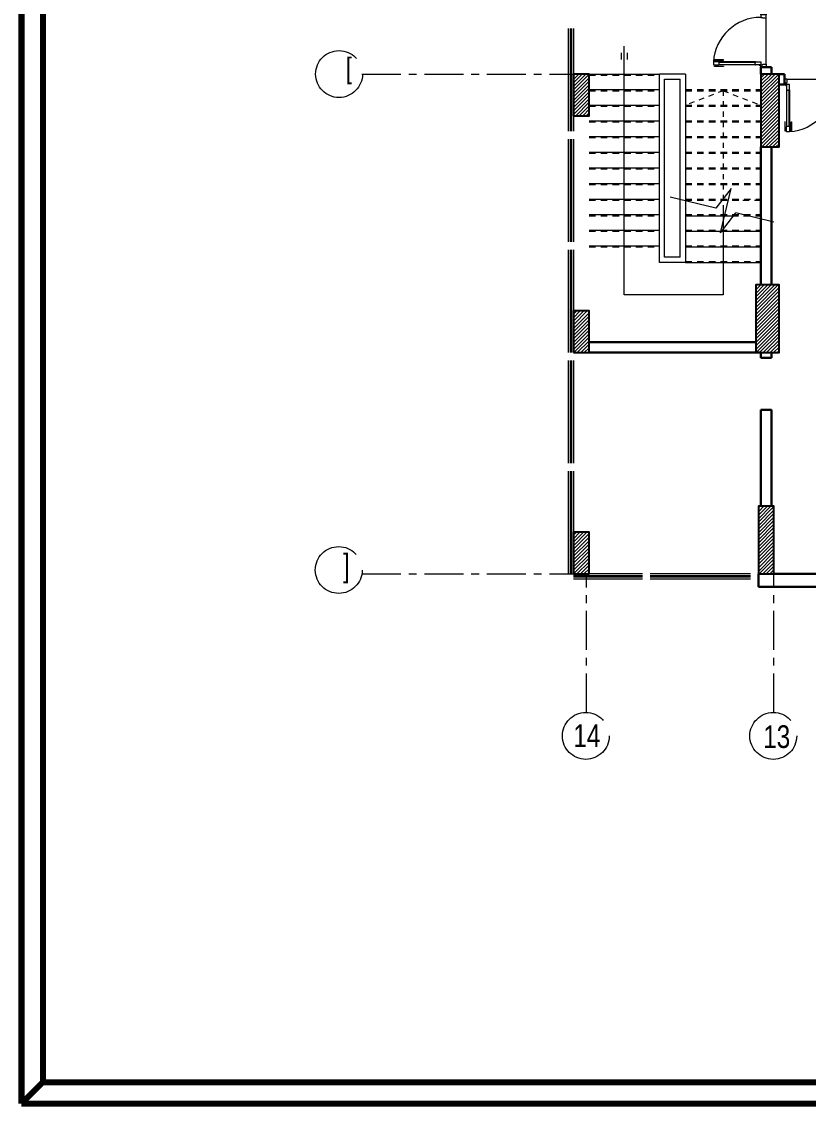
# Model space of a CAD drawing. Extents: x 847 to 949, y 444 to 823.
# Drawn here: x 847.35 to 862.46, y 589.97 to 610.74 of the extents above; entities that cross this region are included whole.
import ezdxf

# ---------------------------------------------------------------- set-up
doc = ezdxf.new("R2010")
doc.units = 0
doc.header["$MEASUREMENT"] = 0
for name, pattern in [('CENTERX2', [4, 2.5, -0.5, 0.5, -0.5]), ('HIDDEN', [0.375, 0.25, -0.125]), ('HIDDEN2', [0.1875, 0.125, -0.0625])]:
    doc.linetypes.add(name, pattern=pattern)
doc.layers.get('0').update_dxf_attribs({"linetype": 'CONTINUOUS', "lineweight": 30})
for name, color, linetype, lineweight in [('axis', 1, 'CENTERX2', 5), ('Column', 6, 'CONTINUOUS', 25), ('DOOR', 30, 'CONTINUOUS', 9), ('hatch', 252, 'CONTINUOUS', 9), ('PLAN-ELEV', 2, 'CONTINUOUS', 5), ('PLAN-HAND', 30, 'CONTINUOUS', 5), ('PLAN-STAIR', 3, 'CONTINUOUS', 9), ('PLAN-STAIR-HIDDEN', 1, 'HIDDEN2', 5), ('SEC-HT', 251, 'CONTINUOUS', 5), ('stairs', 50, 'CONTINUOUS', 9), ('txt in circle', 11, 'CONTINUOUS', 13), ('UG-BORDER', 20, 'CONTINUOUS', 80), ('Wall', 5, 'CONTINUOUS', 30), ('WINDOW', 4, 'CONTINUOUS', 5)]:
    doc.layers.add(name, color=color, linetype=linetype, lineweight=lineweight)
doc.styles.add('SOSA2', font='SOSA.shx', dxfattribs={"width": 0.8})
pattern_1 = [(45, (1093.753867, 285.812058), (-0.0336759605, 0.0336759605), [])]

# ---------------------------------------------------------------- blocks, each defined once
blk = doc.blocks.new('d3')
at = {"layer": 'DOOR', "color": 252}
for p, q in [((45.662, -61.505), (45.662, -60.806)), ((45.667, -60.806), (45.667, -61.505)), ((45.714, -60.806), (45.714, -61.505)), ((45.719, -61.505), (45.719, -60.806))]:
    blk.add_line(p, q, dxfattribs=at)
at = {"layer": 'DOOR', "color": 251}
blk.add_line((45.674, -61.711), (46.563, -61.711), dxfattribs=at)
at = {"layer": 'DOOR', "color": 1}
for points in [[(45.634, -60.895), (45.626, -60.895), (45.626, -60.722), (45.634, -60.722)], [(45.646, -60.74), (45.64, -60.74), (45.64, -60.76), (45.646, -60.76)], [(45.735, -60.74), (45.741, -60.74), (45.741, -60.76), (45.735, -60.76)], [(45.747, -60.895), (45.755, -60.895), (45.755, -60.722), (45.747, -60.722)]]:
    blk.add_lwpolyline(points, close=True, dxfattribs=at)
for points in [[(45.634, -60.74, -1), (45.64, -60.74), (45.64, -60.74), (45.64, -60.76), (45.64, -60.76, -1), (45.634, -60.76), (45.634, -60.76)], [(45.747, -60.74, 1), (45.741, -60.74), (45.741, -60.74), (45.741, -60.76), (45.741, -60.76, 1), (45.747, -60.76), (45.747, -60.76)]]:
    blk.add_lwpolyline(points, format="xyb", close=True, dxfattribs=at)
for points in [[(45.652, -60.767), (45.646, -60.767), (45.646, -60.733), (45.652, -60.733)], [(45.663, -60.778), (45.652, -60.778), (45.652, -60.722), (45.663, -60.722)], [(45.729, -60.767), (45.735, -60.767), (45.735, -60.733), (45.729, -60.733)]]:
    blk.add_lwpolyline(points, dxfattribs=at)
at = {"layer": 'DOOR', "color": 5}
for points in [[(45.667, -60.81), (45.667, -60.81, -1), (45.667, -60.801)], [(45.714, -60.81), (45.714, -60.81, 1), (45.714, -60.801)], [(45.667, -61.5), (45.667, -61.5, 1), (45.667, -61.51)], [(45.714, -61.5), (45.714, -61.5, -1), (45.714, -61.51)]]:
    blk.add_lwpolyline(points, format="xyb", close=True, dxfattribs=at)
for points in [[(45.667, -60.8), (45.667, -60.811), (45.714, -60.811), (45.714, -60.8), (45.718, -60.8), (45.718, -60.7), (45.718, -60.7), (45.663, -60.7), (45.663, -60.8)], [(45.618, -61.711), (45.618, -61.611), (45.663, -61.611), (45.663, -61.649), (45.674, -61.649), (45.674, -61.711)], [(45.667, -61.511), (45.667, -61.5), (45.714, -61.5), (45.714, -61.511), (45.718, -61.511), (45.718, -61.611), (45.718, -61.611), (45.663, -61.611), (45.663, -61.511)], [(46.618, -61.711), (46.618, -61.611), (46.574, -61.611), (46.574, -61.649), (46.563, -61.649), (46.563, -61.711)]]:
    blk.add_lwpolyline(points, close=True, dxfattribs=at)
blk.add_lwpolyline([(45.718, -60.778), (45.729, -60.778), (45.729, -60.722), (45.718, -60.722)], dxfattribs=at)
blk.add_circle((45.652, -61.6), 0.0111, dxfattribs=at)
at = {"layer": 'DOOR', "color": 252}
blk.add_arc((45.661, -61.611), 0.913, 360, 86.3977, dxfattribs=at)
blk = doc.blocks.new('d2')
at = {"layer": 'DOOR', "color": 251}
for p, q in [((91.315, -77.838), (92.204, -77.838)), ((93.204, -77.838), (92.315, -77.838))]:
    blk.add_line(p, q, dxfattribs=at)
at = {"layer": 'DOOR', "color": 252}
for p, q in [((91.303, -78.043), (91.303, -78.743)), ((91.308, -78.743), (91.308, -78.043)), ((91.355, -78.743), (91.355, -78.043)), ((91.36, -78.043), (91.36, -78.743)), ((93.159, -78.043), (93.159, -78.743)), ((93.164, -78.743), (93.164, -78.043)), ((93.21, -78.743), (93.21, -78.043)), ((93.215, -78.043), (93.215, -78.743))]:
    blk.add_line(p, q, dxfattribs=at)
at = {"layer": 'DOOR', "color": 5}
for points in [[(91.259, -77.838), (91.259, -77.938), (91.304, -77.938), (91.304, -77.9), (91.315, -77.9), (91.315, -77.838)], [(92.259, -77.838), (92.259, -77.938), (92.215, -77.938), (92.215, -77.9), (92.204, -77.9), (92.204, -77.838)], [(92.259, -77.838), (92.259, -77.938), (92.304, -77.938), (92.304, -77.9), (92.315, -77.9), (92.315, -77.838)], [(93.259, -77.838), (93.259, -77.938), (93.215, -77.938), (93.215, -77.9), (93.204, -77.9), (93.204, -77.838)], [(91.308, -78.038), (91.308, -78.049), (91.355, -78.049), (91.355, -78.038), (91.359, -78.038), (91.359, -77.938), (91.359, -77.938), (91.304, -77.938), (91.304, -78.038)], [(93.21, -78.038), (93.21, -78.049), (93.164, -78.049), (93.164, -78.038), (93.159, -78.038), (93.159, -77.938), (93.159, -77.938), (93.215, -77.938), (93.215, -78.038)], [(91.308, -78.749), (91.308, -78.738), (91.355, -78.738), (91.355, -78.749), (91.359, -78.749), (91.359, -78.849), (91.359, -78.849), (91.304, -78.849), (91.304, -78.749)], [(93.21, -78.749), (93.21, -78.738), (93.164, -78.738), (93.164, -78.749), (93.159, -78.749), (93.159, -78.849), (93.159, -78.849), (93.215, -78.849), (93.215, -78.749)]]:
    blk.add_lwpolyline(points, close=True, dxfattribs=at)
for points in [[(91.308, -78.048), (91.308, -78.048, -1), (91.308, -78.038)], [(91.355, -78.048), (91.355, -78.048, 1), (91.355, -78.038)], [(93.164, -78.048), (93.164, -78.048, -1), (93.164, -78.038)], [(93.21, -78.048), (93.21, -78.048, 1), (93.21, -78.038)], [(91.308, -78.738), (91.308, -78.738, 1), (91.308, -78.748)], [(91.355, -78.738), (91.355, -78.738, -1), (91.355, -78.748)], [(93.164, -78.738), (93.164, -78.738, 1), (93.164, -78.748)], [(93.21, -78.738), (93.21, -78.738, -1), (93.21, -78.748)]]:
    blk.add_lwpolyline(points, format="xyb", close=True, dxfattribs=at)
at = {"layer": 'DOOR', "color": 1}
for points in [[(91.275, -78.654), (91.267, -78.654), (91.267, -78.826), (91.275, -78.826)], [(91.388, -78.654), (91.396, -78.654), (91.396, -78.826), (91.388, -78.826)], [(93.131, -78.654), (93.123, -78.654), (93.123, -78.826), (93.131, -78.826)], [(93.243, -78.654), (93.251, -78.654), (93.251, -78.826), (93.243, -78.826)], [(91.287, -78.809), (91.281, -78.809), (91.281, -78.788), (91.287, -78.788)], [(91.376, -78.809), (91.382, -78.809), (91.382, -78.788), (91.376, -78.788)], [(93.143, -78.809), (93.136, -78.809), (93.136, -78.788), (93.143, -78.788)], [(93.231, -78.809), (93.238, -78.809), (93.238, -78.788), (93.231, -78.788)]]:
    blk.add_lwpolyline(points, close=True, dxfattribs=at)
for points in [[(91.275, -78.808, 1), (91.281, -78.808), (91.281, -78.808), (91.281, -78.789), (91.281, -78.789, 1), (91.275, -78.789), (91.275, -78.789)], [(91.388, -78.808, -1), (91.382, -78.808), (91.382, -78.808), (91.382, -78.789), (91.382, -78.789, -1), (91.388, -78.789), (91.388, -78.789)], [(93.131, -78.808, 1), (93.136, -78.808), (93.136, -78.808), (93.136, -78.789), (93.136, -78.789, 1), (93.131, -78.789), (93.131, -78.789)], [(93.243, -78.808, -1), (93.238, -78.808), (93.238, -78.808), (93.238, -78.789), (93.238, -78.789, -1), (93.243, -78.789), (93.243, -78.789)]]:
    blk.add_lwpolyline(points, format="xyb", close=True, dxfattribs=at)
for points in [[(91.293, -78.781), (91.287, -78.781), (91.287, -78.816), (91.293, -78.816)], [(91.304, -78.771), (91.293, -78.771), (91.293, -78.826), (91.304, -78.826)], [(91.37, -78.781), (91.376, -78.781), (91.376, -78.816), (91.37, -78.816)], [(93.148, -78.781), (93.143, -78.781), (93.143, -78.816), (93.148, -78.816)], [(93.215, -78.771), (93.226, -78.771), (93.226, -78.826), (93.215, -78.826)], [(93.226, -78.781), (93.231, -78.781), (93.231, -78.816), (93.226, -78.816)]]:
    blk.add_lwpolyline(points, dxfattribs=at)
at = {"layer": 'DOOR', "color": 5}
for points in [[(91.359, -78.771), (91.37, -78.771), (91.37, -78.826), (91.359, -78.826)], [(93.159, -78.771), (93.148, -78.771), (93.148, -78.826), (93.159, -78.826)]]:
    blk.add_lwpolyline(points, dxfattribs=at)
for centre in [(91.293, -77.949), (93.226, -77.949)]:
    blk.add_circle(centre, 0.0111, dxfattribs=at)
at = {"layer": 'DOOR', "color": 252}
for centre, start, end in [((91.302, -77.938), 273.6023, 0), ((93.217, -77.938), 180, 266.3977)]:
    blk.add_arc(centre, 0.913, start, end, dxfattribs=at)
blk = doc.blocks.new('fghh')
at = {"layer": 'hatch'}
for p, q in [((1434.894, 1497.176), (1434.61, 1497.792)), ((1435.256, 1497.18), (1434.656, 1496.903)), ((1434.656, 1496.903), (1434.894, 1497.176)), ((1435.256, 1497.18), (1435.018, 1496.907)), ((1435.256, 1496.392), (1435.018, 1496.907))]:
    blk.add_line(p, q, dxfattribs=at)
blk = doc.blocks.new('A$C11ED6BD5')
at = {"layer": 'axis', "color": 0, "ltscale": 0.3}
for p, q in [((-61.363, 9.85), (-57.3, 9.85)), ((-61.363, 0.25), (-57.3, 0.25)), ((-57.05, -2.411), (-57.05, 0.25)), ((-53.45, -2.411), (-53.45, 0.25))]:
    blk.add_line(p, q, dxfattribs=at)
at = {"layer": 'axis', "color": 0}
for centre in [(-61.801, 9.85), (-61.807, 0.325), (-57.063, -2.861), (-53.463, -2.861)]:
    blk.add_circle(centre, 0.45, dxfattribs=at)
at = {"layer": 'txt in circle', "color": 0, "ltscale": 0.01, "attachment_point": 5, "style": 'SOSA2'}
for s, insert, char_height in [('[', (-61.612, 9.91), 0.392), (']', (-61.66, 0.353), 0.435), ('14', (-57.043, -2.856), 0.4355), ('13', (-53.397, -2.878), 0.4355)]:
    blk.add_mtext(s, dxfattribs=dict(at, insert=insert, char_height=char_height))

msp = doc.modelspace()

# ---------------------------------------------------------------- hatches: boundary and pattern name
at = {"layer": 'hatch'}
h = msp.add_hatch(dxfattribs=at)
h.set_pattern_fill('ANSI31', color=252, scale=0.015, style=0)
h.set_pattern_definition(pattern_1)
h.paths.add_polyline_path([(857.947, 608.934), (858.247, 608.934), (858.247, 609.734), (857.947, 609.734)])
h = msp.add_hatch(dxfattribs=at)
h.set_pattern_fill('ANSI31', color=252, scale=0.015, style=0)
h.set_pattern_definition(pattern_1)
h.paths.add_polyline_path([(861.547, 608.334), (861.897, 608.334), (861.897, 609.734), (861.547, 609.734)])
h = msp.add_hatch(dxfattribs=at)
h.set_pattern_fill('ANSI31', color=252, scale=0.015, style=0)
h.set_pattern_definition(pattern_1)
h.paths.add_polyline_path([(861.447, 604.384), (861.897, 604.384), (861.897, 605.684), (861.447, 605.684)])
h = msp.add_hatch(dxfattribs=at)
h.set_pattern_fill('ANSI31', color=252, scale=0.015, style=0)
h.set_pattern_definition(pattern_1)
h.paths.add_polyline_path([(857.947, 604.384), (858.247, 604.384), (858.247, 605.184), (857.947, 605.184)])
h = msp.add_hatch(dxfattribs=at)
h.set_pattern_fill('ANSI31', color=252, scale=0.015, style=0)
h.set_pattern_definition(pattern_1)
h.paths.add_polyline_path([(861.497, 600.134), (861.797, 600.134), (861.797, 601.434), (861.497, 601.434)])
h = msp.add_hatch(dxfattribs=at)
h.set_pattern_fill('ANSI31', color=252, scale=0.015, style=0)
h.set_pattern_definition(pattern_1)
h.paths.add_polyline_path([(857.947, 600.134), (858.247, 600.134), (858.247, 600.934), (857.947, 600.934)])

# ---------------------------------------------------------------- linework, layer by layer
at = {"layer": 'Column', "color": 252}
for points in [[(857.947, 608.934), (858.247, 608.934), (858.247, 609.734), (857.947, 609.734)], [(861.547, 608.334), (861.897, 608.334), (861.897, 609.734), (861.547, 609.734)], [(861.447, 604.384), (861.897, 604.384), (861.897, 605.684), (861.447, 605.684)], [(857.947, 604.384), (858.247, 604.384), (858.247, 605.184), (857.947, 605.184)], [(861.497, 600.134), (861.797, 600.134), (861.797, 601.434), (861.497, 601.434)], [(857.947, 600.134), (858.247, 600.134), (858.247, 600.934), (857.947, 600.934)]]:
    msp.add_lwpolyline(points, close=True, dxfattribs=at)
at = {"layer": 'PLAN-ELEV', "color": 252}
for p, q in [((858.922, 605.494), (858.922, 610.267)), ((858.864, 610.141), (858.864, 610.011)), ((858.978, 610.141), (858.978, 610.011)), ((860.822, 607.173), (860.822, 605.494)), ((860.822, 605.494), (858.922, 605.494))]:
    msp.add_line(p, q, dxfattribs=at)
at = {"layer": 'PLAN-HAND', "color": 252}
for p, q in [((859.597, 606.114), (859.597, 609.734)), ((860.097, 609.734), (859.597, 609.734)), ((859.697, 606.214), (859.697, 609.634)), ((859.997, 607.517), (859.997, 609.634)), ((860.097, 609.734), (860.097, 606.114)), ((859.997, 606.214), (859.997, 607.517)), ((859.997, 606.214), (859.697, 606.214)), ((860.097, 606.114), (859.597, 606.114))]:
    msp.add_line(p, q, dxfattribs=at)
at = {"layer": 'PLAN-STAIR', "color": 252}
for p, q in [((858.247, 609.734), (859.597, 609.734)), ((859.697, 609.634), (859.997, 609.634)), ((858.247, 609.434), (859.597, 609.434)), ((858.247, 609.134), (859.597, 609.134)), ((858.247, 608.834), (859.597, 608.834)), ((858.247, 608.534), (859.597, 608.534)), ((858.247, 608.234), (859.597, 608.234)), ((858.247, 607.934), (859.597, 607.934)), ((858.247, 607.634), (859.597, 607.634)), ((858.247, 607.334), (859.597, 607.334)), ((858.247, 607.034), (859.597, 607.034)), ((860.097, 607.014), (860.99, 607.014)), ((858.247, 606.734), (859.597, 606.734)), ((860.097, 606.714), (861.55, 606.714)), ((858.247, 606.434), (859.597, 606.434)), ((860.097, 606.414), (861.55, 606.414)), ((860.097, 606.114), (861.55, 606.114))]:
    msp.add_line(p, q, dxfattribs=at)
at = {"layer": 'PLAN-STAIR-HIDDEN', "color": 252}
for p, q in [((858.247, 609.714), (859.597, 609.714)), ((858.247, 609.414), (859.597, 609.414)), ((860.097, 609.434), (861.547, 609.434)), ((860.097, 609.414), (861.547, 609.414)), ((858.247, 609.114), (859.597, 609.114)), ((860.097, 609.134), (861.547, 609.134)), ((860.097, 609.114), (861.547, 609.114)), ((858.247, 608.814), (859.597, 608.814)), ((860.097, 608.834), (861.547, 608.834)), ((860.097, 608.814), (861.547, 608.814)), ((858.247, 608.514), (859.597, 608.514)), ((860.097, 608.534), (861.547, 608.534)), ((860.097, 608.514), (861.547, 608.514)), ((858.247, 608.214), (859.597, 608.214)), ((860.097, 608.234), (861.55, 608.234)), ((860.097, 608.214), (861.55, 608.214)), ((858.247, 607.914), (859.597, 607.914)), ((860.097, 607.934), (861.55, 607.934)), ((860.097, 607.914), (861.55, 607.914)), ((858.247, 607.614), (859.597, 607.614)), ((860.097, 607.634), (861.55, 607.634)), ((860.097, 607.614), (861.55, 607.614)), ((858.247, 607.314), (859.597, 607.314)), ((860.097, 607.334), (861.55, 607.334)), ((860.097, 607.314), (861.197, 607.314)), ((861.197, 607.314), (861.55, 607.314)), ((858.247, 607.014), (859.597, 607.014)), ((860.097, 607.034), (861.55, 607.034)), ((860.99, 607.014), (861.55, 607.014)), ((858.247, 606.714), (859.597, 606.714)), ((860.097, 606.734), (861.55, 606.734)), ((858.247, 606.414), (859.597, 606.414)), ((860.097, 606.434), (861.55, 606.434)), ((860.097, 606.134), (861.55, 606.134))]:
    msp.add_line(p, q, dxfattribs=at)
at = {"layer": 'SEC-HT', "color": 252, "linetype": 'HIDDEN', "ltscale": 0.01}
for q in [(860.097, 609.134), (861.547, 609.134), (860.822, 607.173)]:
    msp.add_line((860.822, 609.414), q, dxfattribs=at)
at = {"layer": 'stairs', "color": 252, "linetype": 'HIDDEN', "ltscale": 0.01}
msp.add_line((861.433, 606.714), (861.447, 606.714), dxfattribs=at)
at = {"layer": 'UG-BORDER'}
for p, q in [((847.351, 666.666), (847.351, 589.966)), ((847.351, 589.966), (847.755, 590.37))]:
    msp.add_line(p, q, dxfattribs=at)
at = {"layer": 'UG-BORDER', "color": 7}
for p, q in [((847.351, 589.966), (847.351, 666.666)), ((847.755, 666.261), (847.755, 590.37)), ((847.755, 590.37), (942.947, 590.37)), ((847.351, 589.966), (943.351, 589.966))]:
    msp.add_line(p, q, dxfattribs=at)
at = {"layer": 'Wall', "color": 252, "linetype": 'Continuous'}
for p, q in [((861.547, 609.734), (861.547, 609.868)), ((861.747, 609.868), (861.547, 609.868)), ((861.747, 609.734), (861.747, 609.868)), ((861.997, 609.734), (861.894, 609.734)), ((861.997, 609.534), (861.894, 609.534)), ((861.997, 609.534), (861.997, 609.734)), ((858.247, 604.584), (861.447, 604.584)), ((858.247, 604.384), (861.547, 604.384)), ((861.547, 604.284), (861.747, 604.284)), ((861.547, 603.284), (861.747, 603.284)), ((861.497, 599.884), (861.497, 600.134)), ((866.397, 600.134), (861.797, 600.134)), ((866.822, 599.884), (861.497, 599.884))]:
    msp.add_line(p, q, dxfattribs=at)
at = {"layer": 'Wall', "color": 252, "linetype": 'Continuous', "elevation": -0.1}
for points in [[(861.547, 608.334), (861.547, 605.684)], [(861.747, 608.334), (861.747, 605.684)]]:
    msp.add_lwpolyline(points, dxfattribs=at)
at = {"layer": 'Wall', "color": 252, "linetype": 'Continuous'}
for points in [[(861.547, 604.384), (861.547, 604.284)], [(861.747, 604.384), (861.747, 604.284)], [(861.547, 603.284), (861.547, 601.434)], [(861.747, 603.284), (861.747, 601.434)]]:
    msp.add_lwpolyline(points, dxfattribs=at)
at = {"layer": 'WINDOW', "color": 252, "linetype": 'Continuous'}
for p, q in [((857.847, 610.609), (857.847, 608.634)), ((857.887, 610.609), (857.887, 608.634)), ((857.907, 610.609), (857.907, 608.634)), ((857.947, 610.609), (857.947, 608.634)), ((857.847, 608.484), (857.847, 606.509)), ((857.887, 608.484), (857.887, 606.509)), ((857.907, 608.484), (857.907, 606.509)), ((857.947, 608.484), (857.947, 606.509)), ((857.847, 606.359), (857.847, 604.384)), ((857.887, 606.359), (857.887, 604.384)), ((857.907, 606.359), (857.907, 604.384)), ((857.947, 606.359), (857.947, 604.384)), ((857.847, 604.234), (857.847, 602.259)), ((857.887, 604.234), (857.887, 602.259)), ((857.907, 604.234), (857.907, 602.259)), ((857.947, 604.234), (857.947, 602.259)), ((857.847, 602.109), (857.847, 600.134)), ((857.887, 602.109), (857.887, 600.134)), ((857.907, 602.109), (857.907, 600.134)), ((857.947, 602.109), (857.947, 600.134)), ((859.272, 600.134), (857.947, 600.134)), ((859.272, 600.094), (857.947, 600.094)), ((859.272, 600.074), (857.947, 600.074)), ((859.272, 600.034), (857.947, 600.034)), ((861.347, 600.134), (859.422, 600.134)), ((861.347, 600.094), (859.422, 600.094)), ((861.347, 600.074), (859.422, 600.074)), ((861.347, 600.034), (859.422, 600.034))]:
    msp.add_line(p, q, dxfattribs=at)

# ---------------------------------------------------------------- block references
at = {"color": 252, "linetype": 'Continuous', "rotation": 270}
msp.add_blockref('d2', (939.484, 703.127), dxfattribs=at)
at = {"color": 252, "linetype": 'Continuous', "xscale": -1, "rotation": 180}
msp.add_blockref('d3', (816.378, 547.923), dxfattribs=at)
at = {"layer": 'axis', "color": 252}
msp.add_blockref('A$C11ED6BD5', (915.247, 599.884), dxfattribs=at)
at = {"layer": 'hatch', "color": 252, "xscale": -1.327159507994789, "yscale": 1.327159507994789, "zscale": 1.327159507994789, "rotation": 101.2231120264299}
msp.add_blockref('fghh', (2439.035, 2861.802), dxfattribs=at)

doc.saveas('drawing.dxf')
